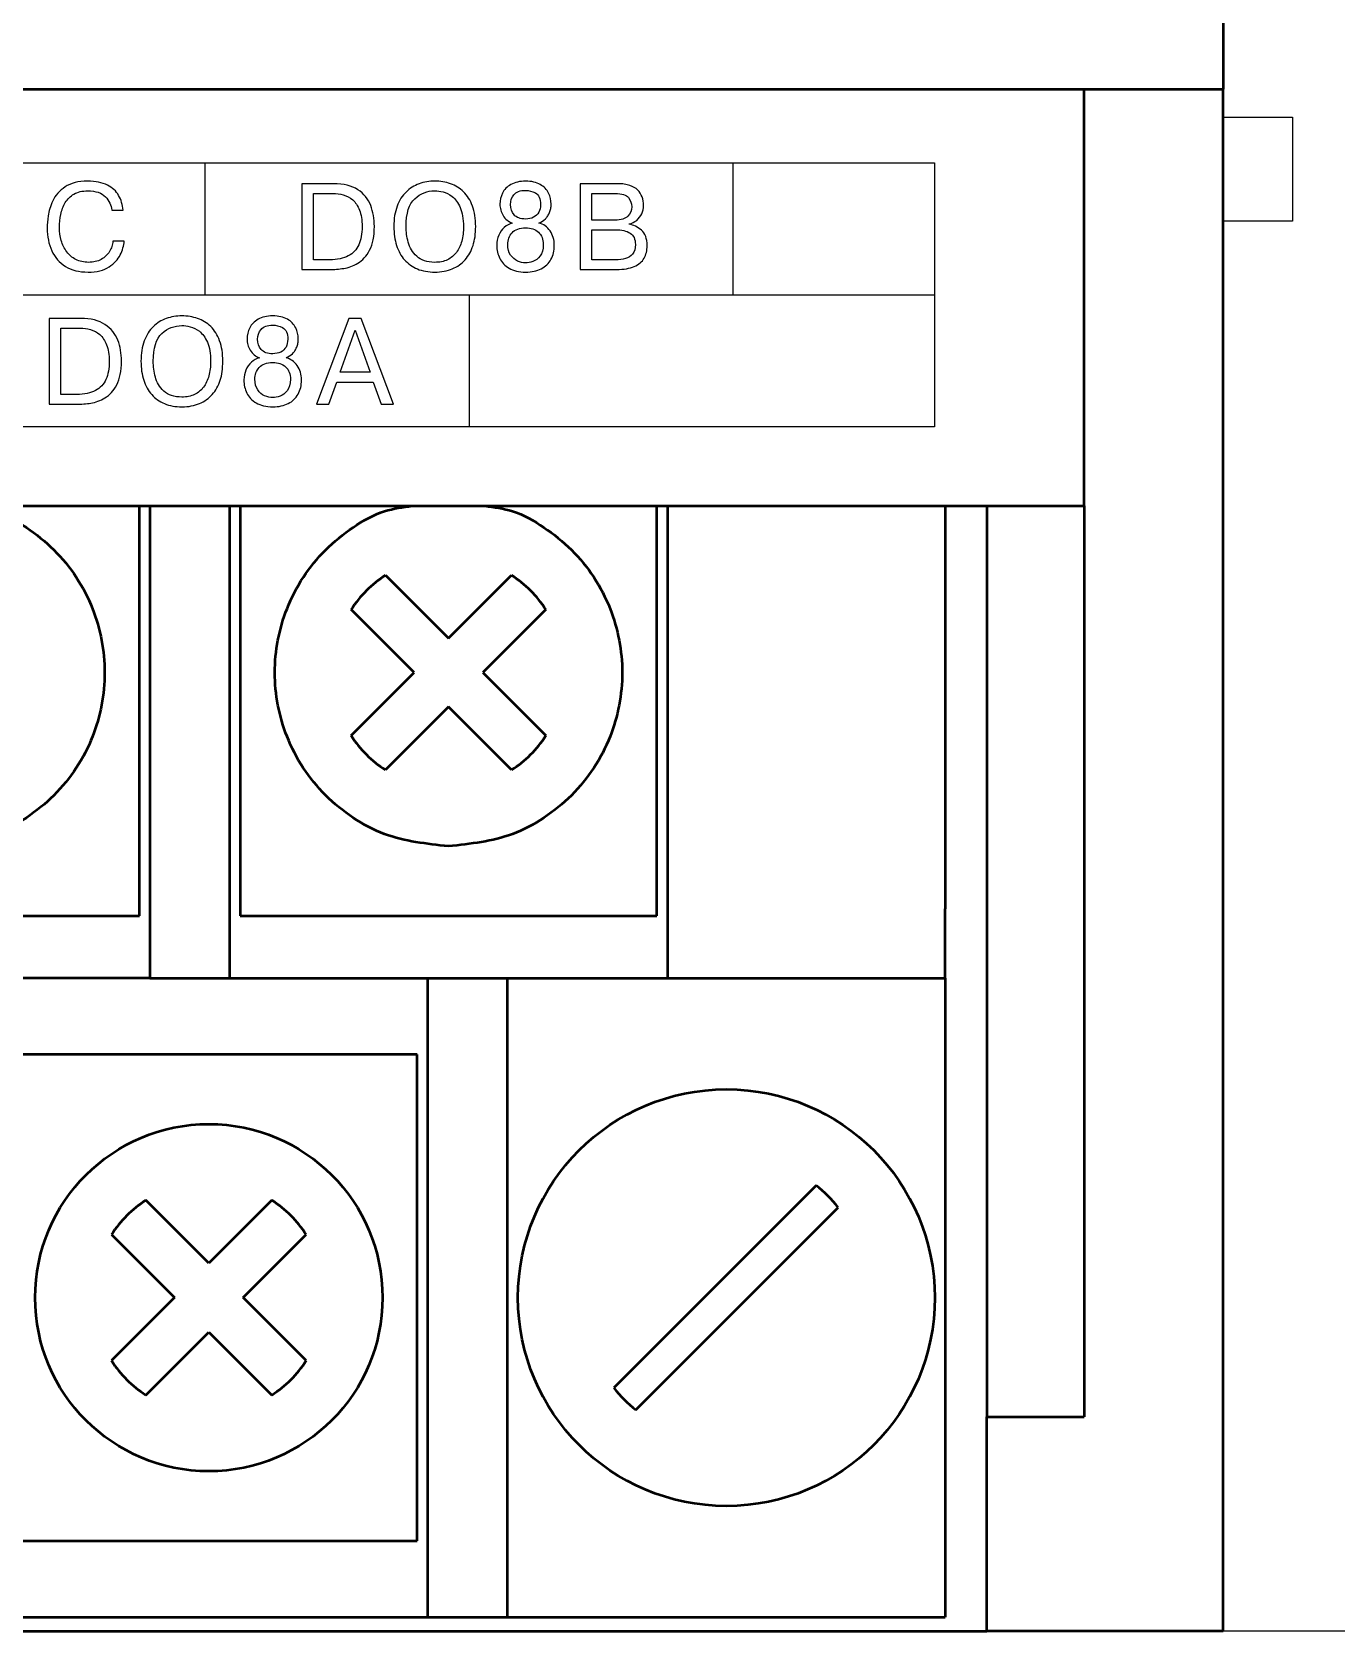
# Model space of a CAD drawing. Header units: millimetres. Extents: x 3520 to 8864, y 403 to 1747.
# Drawn here: x 5723.98 to 5742.75, y 1207 to 1230.02 of the extents above; entities that cross this region are included whole.
import ezdxf

# ---------------------------------------------------------------- set-up
doc = ezdxf.new("R2010")
doc.units = ezdxf.units.MM
doc.layers.add('main', color=5, linetype='Continuous', lineweight=50)
doc.layers.add('text', color=250, linetype='Continuous')

msp = doc.modelspace()

# ---------------------------------------------------------------- linework, layer by layer
at = {"layer": 'main', "color": 0, "linetype": 'Continuous'}
for p, q in [((5741.124, 1233.494), (5741.124, 1229.2)), ((5678.124, 1229.2), (5741.124, 1229.2)), ((5739.124, 1223.2), (5739.124, 1229.2)), ((5741.124, 1207), (5741.124, 1229.2)), ((5680.124, 1223.2), (5739.124, 1223.2)), ((5725.524, 1220.8), (5725.524, 1223.2)), ((5725.674, 1223.2), (5725.674, 1217.4)), ((5726.824, 1217.4), (5726.824, 1223.2)), ((5726.974, 1223.2), (5726.974, 1220.8)), ((5732.974, 1220.8), (5732.974, 1223.2)), ((5733.124, 1223.2), (5733.124, 1217.4)), ((5737.124, 1223.2), (5737.124, 1217.4)), ((5737.724, 1223.2), (5737.724, 1210.085)), ((5739.124, 1223.2), (5739.124, 1210.085)), ((5729.067, 1222.202), (5729.974, 1221.295)), ((5729.974, 1221.295), (5730.882, 1222.202)), ((5729.479, 1220.8), (5728.572, 1221.707)), ((5731.377, 1221.707), (5730.469, 1220.8)), ((5725.524, 1217.3), (5725.524, 1220.8)), ((5726.974, 1220.8), (5726.974, 1217.3)), ((5728.572, 1219.893), (5729.479, 1220.8)), ((5730.469, 1220.8), (5731.377, 1219.893)), ((5732.974, 1217.3), (5732.974, 1220.8)), ((5729.974, 1220.305), (5729.067, 1219.398)), ((5730.882, 1219.398), (5729.974, 1220.305)), ((5719.524, 1217.3), (5725.524, 1217.3)), ((5725.674, 1217.4), (5725.674, 1216.4)), ((5726.824, 1216.4), (5726.824, 1217.4)), ((5726.974, 1217.3), (5732.974, 1217.3)), ((5733.124, 1217.4), (5733.124, 1216.4)), ((5737.124, 1216.4), (5737.124, 1217.4)), ((5725.674, 1216.4), (5719.374, 1216.4)), ((5725.674, 1216.4), (5726.824, 1216.4)), ((5726.824, 1216.4), (5733.124, 1216.4)), ((5729.674, 1216.4), (5729.674, 1208.2)), ((5730.824, 1208.2), (5730.824, 1216.4)), ((5733.124, 1216.4), (5737.124, 1216.4)), ((5737.124, 1216.4), (5737.124, 1207.2)), ((5729.524, 1215.3), (5723.524, 1215.3)), ((5729.524, 1211.8), (5729.524, 1215.3)), ((5735.268, 1213.416), (5732.352, 1210.5)), ((5726.524, 1212.295), (5725.617, 1213.202)), ((5727.432, 1213.202), (5726.524, 1212.295)), ((5732.669, 1210.184), (5735.584, 1213.1)), ((5725.122, 1212.707), (5726.029, 1211.8)), ((5727.019, 1211.8), (5727.927, 1212.707)), ((5726.029, 1211.8), (5725.122, 1210.893)), ((5727.927, 1210.893), (5727.019, 1211.8)), ((5729.524, 1208.3), (5729.524, 1211.8)), ((5725.617, 1210.398), (5726.524, 1211.305)), ((5726.524, 1211.305), (5727.432, 1210.398)), ((5737.724, 1210.085), (5739.124, 1210.085)), ((5737.724, 1207), (5737.724, 1210.085)), ((5723.524, 1208.3), (5729.524, 1208.3)), ((5729.674, 1208.2), (5729.674, 1207.2)), ((5730.824, 1207.2), (5730.824, 1208.2)), ((5723.374, 1207.2), (5729.674, 1207.2)), ((5729.674, 1207.2), (5730.824, 1207.2)), ((5730.824, 1207.2), (5737.124, 1207.2)), ((5681.524, 1207), (5737.724, 1207)), ((5741.124, 1207), (5737.724, 1207))]:
    msp.add_line(p, q, dxfattribs=at)
at = {"layer": 'main', "color": 0, "lineweight": 25}
for p, q in [((5741.124, 1231), (5741.124, 1228.8)), ((5741.124, 1228.8), (5742.124, 1228.8)), ((5742.124, 1228.8), (5742.124, 1227.3)), ((5742.124, 1227.3), (5741.124, 1227.3)), ((5741.124, 1227.3), (5741.124, 1207)), ((5744.374, 1207), (5741.124, 1207))]:
    msp.add_line(p, q, dxfattribs=at)
at = {"layer": 'main', "color": 0, "linetype": 'Continuous'}
for centre, radius in [((5733.974, 1211.8), 3), ((5726.524, 1211.8), 2.5)]:
    msp.add_circle(centre, radius, dxfattribs=at)
for centre, radius, start, end in [((5729.974, 1220.8), 1.67, 122.9031, 147.0969), ((5729.974, 1220.8), 1.67, 32.9031, 57.0969), ((5729.974, 1220.8), 1.67, 212.9031, 237.0969), ((5729.974, 1220.8), 1.67, 302.9031, 327.0969), ((5733.968, 1211.8), 2.074, 38.8078, 51.1922), ((5726.524, 1211.8), 1.67, 122.9031, 147.0969), ((5726.524, 1211.8), 1.67, 32.9031, 57.0969), ((5726.524, 1211.8), 1.67, 212.9031, 237.0969), ((5726.524, 1211.8), 1.67, 302.9031, 327.0969), ((5733.968, 1211.8), 2.074, 218.8078, 231.1922)]:
    msp.add_arc(centre, radius, start, end, dxfattribs=at)
for points, knots in [([(5723.049, 1223.2), (5723.183, 1223.182), (5723.487, 1223.142), (5723.906, 1222.899), (5724.305, 1222.581), (5724.629, 1222.182), (5724.931, 1221.6), (5725.085, 1220.8), (5724.931, 1220), (5724.629, 1219.417), (5724.304, 1219.02), (5723.907, 1218.697), (5723.324, 1218.385), (5722.839, 1218.334), (5722.524, 1218.3)], [0, 0, 0, 0, 0.055286, 0.12523, 0.195101, 0.265045, 0.334916, 0.463401, 0.591886, 0.66183, 0.7317, 0.801644, 0.871515, 1, 1, 1, 1]), ([(5729.974, 1218.3), (5729.66, 1218.334), (5729.175, 1218.385), (5728.592, 1218.697), (5728.195, 1219.02), (5727.869, 1219.418), (5727.568, 1220), (5727.414, 1220.8), (5727.568, 1221.6), (5727.87, 1222.182), (5728.194, 1222.581), (5728.593, 1222.9), (5729.012, 1223.142), (5729.316, 1223.182), (5729.45, 1223.2)], [0, 0, 0, 0, 0.128485, 0.198429, 0.2683, 0.338244, 0.408114, 0.536599, 0.665084, 0.735028, 0.804899, 0.874843, 0.944714, 1, 1, 1, 1]), ([(5730.499, 1223.2), (5730.633, 1223.182), (5730.937, 1223.142), (5731.356, 1222.899), (5731.755, 1222.581), (5732.079, 1222.182), (5732.381, 1221.6), (5732.535, 1220.8), (5732.381, 1220), (5732.079, 1219.417), (5731.754, 1219.02), (5731.357, 1218.697), (5730.774, 1218.385), (5730.289, 1218.334), (5729.974, 1218.3)], [0, 0, 0, 0, 0.055286, 0.12523, 0.195101, 0.265045, 0.334916, 0.463401, 0.591886, 0.66183, 0.7317, 0.801644, 0.871515, 1, 1, 1, 1])]:
    msp.add_open_spline(points, degree=3, knots=knots, dxfattribs=at)
at = {"layer": 'text', "color": 0}
for points, knots in [([(5681.771, 1224.338), (5681.771, 1224.338), (5736.971, 1224.338), (5736.971, 1224.338), (5736.971, 1224.338), (5736.971, 1224.338), (5736.971, 1228.138), (5736.971, 1228.138), (5736.971, 1228.138), (5736.971, 1228.138), (5681.771, 1228.138), (5681.771, 1228.138), (5681.771, 1228.138), (5681.771, 1228.138), (5681.771, 1224.338), (5681.771, 1224.338)], [0, 0, 0, 0, 0.25, 0.25, 0.25, 0.25, 0.5, 0.5, 0.5, 0.5, 0.75, 0.75, 0.75, 0.75, 1, 1, 1, 1]), ([(5725.141, 1227.013), (5725.141, 1227.013), (5725.307, 1227.013), (5725.307, 1227.013), (5725.307, 1227.013), (5725.3, 1226.947), (5725.28, 1226.881), (5725.249, 1226.815), (5725.249, 1226.815), (5725.217, 1226.749), (5725.163, 1226.691), (5725.087, 1226.642), (5725.087, 1226.642), (5725.011, 1226.592), (5724.91, 1226.567), (5724.785, 1226.567), (5724.785, 1226.567), (5724.656, 1226.567), (5724.548, 1226.594), (5724.461, 1226.649), (5724.461, 1226.649), (5724.373, 1226.703), (5724.307, 1226.778), (5724.263, 1226.874), (5724.263, 1226.874), (5724.241, 1226.923), (5724.224, 1226.973), (5724.214, 1227.027), (5724.214, 1227.027), (5724.203, 1227.08), (5724.197, 1227.138), (5724.197, 1227.2), (5724.197, 1227.2), (5724.197, 1227.254), (5724.202, 1227.314), (5724.21, 1227.378), (5724.21, 1227.378), (5724.219, 1227.443), (5724.241, 1227.514), (5724.278, 1227.593), (5724.278, 1227.593), (5724.314, 1227.671), (5724.373, 1227.738), (5724.455, 1227.793), (5724.455, 1227.793), (5724.537, 1227.849), (5724.645, 1227.876), (5724.779, 1227.876), (5724.779, 1227.876), (5724.895, 1227.876), (5724.989, 1227.858), (5725.063, 1227.82), (5725.063, 1227.82), (5725.136, 1227.783), (5725.191, 1227.733), (5725.226, 1227.67), (5725.226, 1227.67), (5725.262, 1227.606), (5725.283, 1227.536), (5725.291, 1227.458), (5725.291, 1227.458), (5725.291, 1227.458), (5725.126, 1227.458), (5725.126, 1227.458), (5725.126, 1227.458), (5725.119, 1227.531), (5725.089, 1227.595), (5725.036, 1227.652), (5725.036, 1227.652), (5724.983, 1227.708), (5724.898, 1227.737), (5724.78, 1227.737), (5724.78, 1227.737), (5724.701, 1227.737), (5724.635, 1227.721), (5724.583, 1227.69), (5724.583, 1227.69), (5724.53, 1227.66), (5724.488, 1227.619), (5724.458, 1227.568), (5724.458, 1227.568), (5724.427, 1227.517), (5724.405, 1227.46), (5724.393, 1227.398), (5724.393, 1227.398), (5724.38, 1227.336), (5724.374, 1227.272), (5724.374, 1227.208), (5724.374, 1227.208), (5724.374, 1227.144), (5724.382, 1227.081), (5724.399, 1227.021), (5724.399, 1227.021), (5724.416, 1226.961), (5724.443, 1226.907), (5724.479, 1226.858), (5724.479, 1226.858), (5724.513, 1226.812), (5724.557, 1226.775), (5724.61, 1226.748), (5724.61, 1226.748), (5724.663, 1226.72), (5724.724, 1226.707), (5724.792, 1226.707), (5724.792, 1226.707), (5724.862, 1226.707), (5724.922, 1226.721), (5724.974, 1226.749), (5724.974, 1226.749), (5725.025, 1226.778), (5725.065, 1226.815), (5725.094, 1226.862), (5725.094, 1226.862), (5725.109, 1226.887), (5725.12, 1226.912), (5725.129, 1226.937), (5725.129, 1226.937), (5725.137, 1226.961), (5725.141, 1226.987), (5725.141, 1227.013)], [0, 0, 0, 0, 0.033333, 0.033333, 0.033333, 0.033333, 0.066667, 0.066667, 0.066667, 0.066667, 0.1, 0.1, 0.1, 0.1, 0.133333, 0.133333, 0.133333, 0.133333, 0.166667, 0.166667, 0.166667, 0.166667, 0.2, 0.2, 0.2, 0.2, 0.233333, 0.233333, 0.233333, 0.233333, 0.266667, 0.266667, 0.266667, 0.266667, 0.3, 0.3, 0.3, 0.3, 0.333333, 0.333333, 0.333333, 0.333333, 0.366667, 0.366667, 0.366667, 0.366667, 0.4, 0.4, 0.4, 0.4, 0.433333, 0.433333, 0.433333, 0.433333, 0.466667, 0.466667, 0.466667, 0.466667, 0.5, 0.5, 0.5, 0.5, 0.533333, 0.533333, 0.533333, 0.533333, 0.566667, 0.566667, 0.566667, 0.566667, 0.6, 0.6, 0.6, 0.6, 0.633333, 0.633333, 0.633333, 0.633333, 0.666667, 0.666667, 0.666667, 0.666667, 0.7, 0.7, 0.7, 0.7, 0.733333, 0.733333, 0.733333, 0.733333, 0.766667, 0.766667, 0.766667, 0.766667, 0.8, 0.8, 0.8, 0.8, 0.833333, 0.833333, 0.833333, 0.833333, 0.866667, 0.866667, 0.866667, 0.866667, 0.9, 0.9, 0.9, 0.9, 0.933333, 0.933333, 0.933333, 0.933333, 0.966667, 0.966667, 0.966667, 0.966667, 1, 1, 1, 1]), ([(5727.865, 1227.839), (5727.865, 1227.839), (5728.319, 1227.839), (5728.319, 1227.839), (5728.319, 1227.839), (5728.465, 1227.839), (5728.581, 1227.81), (5728.669, 1227.753), (5728.669, 1227.753), (5728.757, 1227.695), (5728.819, 1227.62), (5728.854, 1227.527), (5728.854, 1227.527), (5728.889, 1227.434), (5728.907, 1227.334), (5728.907, 1227.225), (5728.907, 1227.225), (5728.907, 1227.083), (5728.884, 1226.969), (5728.839, 1226.883), (5728.839, 1226.883), (5728.793, 1226.796), (5728.737, 1226.733), (5728.668, 1226.694), (5728.668, 1226.694), (5728.634, 1226.674), (5728.601, 1226.658), (5728.567, 1226.646), (5728.567, 1226.646), (5728.534, 1226.634), (5728.5, 1226.625), (5728.466, 1226.62), (5728.466, 1226.62), (5728.398, 1226.61), (5728.329, 1226.604), (5728.257, 1226.604), (5728.257, 1226.604), (5728.257, 1226.604), (5727.865, 1226.604), (5727.865, 1226.604), (5727.865, 1226.604), (5727.865, 1226.604), (5727.865, 1227.839), (5727.865, 1227.839)], [0, 0, 0, 0, 0.090909, 0.090909, 0.090909, 0.090909, 0.181818, 0.181818, 0.181818, 0.181818, 0.272727, 0.272727, 0.272727, 0.272727, 0.363636, 0.363636, 0.363636, 0.363636, 0.454545, 0.454545, 0.454545, 0.454545, 0.545455, 0.545455, 0.545455, 0.545455, 0.636364, 0.636364, 0.636364, 0.636364, 0.727273, 0.727273, 0.727273, 0.727273, 0.818182, 0.818182, 0.818182, 0.818182, 0.909091, 0.909091, 0.909091, 0.909091, 1, 1, 1, 1]), ([(5728.032, 1227.7), (5728.032, 1227.7), (5728.032, 1226.744), (5728.032, 1226.744), (5728.032, 1226.744), (5728.032, 1226.744), (5728.262, 1226.744), (5728.262, 1226.744), (5728.262, 1226.744), (5728.373, 1226.744), (5728.463, 1226.762), (5728.532, 1226.799), (5728.532, 1226.799), (5728.601, 1226.836), (5728.652, 1226.89), (5728.683, 1226.961), (5728.683, 1226.961), (5728.714, 1227.032), (5728.73, 1227.119), (5728.73, 1227.222), (5728.73, 1227.222), (5728.73, 1227.317), (5728.718, 1227.395), (5728.693, 1227.459), (5728.693, 1227.459), (5728.668, 1227.522), (5728.635, 1227.571), (5728.595, 1227.606), (5728.595, 1227.606), (5728.554, 1227.641), (5728.509, 1227.665), (5728.46, 1227.679), (5728.46, 1227.679), (5728.412, 1227.693), (5728.361, 1227.7), (5728.31, 1227.7), (5728.31, 1227.7), (5728.31, 1227.7), (5728.032, 1227.7), (5728.032, 1227.7)], [0, 0, 0, 0, 0.1, 0.1, 0.1, 0.1, 0.2, 0.2, 0.2, 0.2, 0.3, 0.3, 0.3, 0.3, 0.4, 0.4, 0.4, 0.4, 0.5, 0.5, 0.5, 0.5, 0.6, 0.6, 0.6, 0.6, 0.7, 0.7, 0.7, 0.7, 0.8, 0.8, 0.8, 0.8, 0.9, 0.9, 0.9, 0.9, 1, 1, 1, 1]), ([(5729.776, 1226.567), (5729.683, 1226.567), (5729.599, 1226.582), (5729.526, 1226.612), (5729.526, 1226.612), (5729.453, 1226.642), (5729.392, 1226.686), (5729.342, 1226.743), (5729.342, 1226.743), (5729.291, 1226.8), (5729.253, 1226.869), (5729.227, 1226.951), (5729.227, 1226.951), (5729.2, 1227.032), (5729.187, 1227.123), (5729.187, 1227.222), (5729.187, 1227.222), (5729.187, 1227.334), (5729.203, 1227.432), (5729.234, 1227.516), (5729.234, 1227.516), (5729.265, 1227.599), (5729.308, 1227.668), (5729.363, 1227.72), (5729.363, 1227.72), (5729.417, 1227.773), (5729.48, 1227.812), (5729.551, 1227.838), (5729.551, 1227.838), (5729.622, 1227.864), (5729.697, 1227.876), (5729.776, 1227.876), (5729.776, 1227.876), (5729.856, 1227.876), (5729.931, 1227.864), (5730.003, 1227.839), (5730.003, 1227.839), (5730.074, 1227.814), (5730.137, 1227.775), (5730.191, 1227.723), (5730.191, 1227.723), (5730.245, 1227.67), (5730.288, 1227.602), (5730.319, 1227.518), (5730.319, 1227.518), (5730.35, 1227.434), (5730.365, 1227.335), (5730.365, 1227.222), (5730.365, 1227.222), (5730.365, 1227.119), (5730.353, 1227.028), (5730.327, 1226.949), (5730.327, 1226.949), (5730.301, 1226.869), (5730.264, 1226.801), (5730.214, 1226.745), (5730.214, 1226.745), (5730.164, 1226.689), (5730.102, 1226.645), (5730.029, 1226.614), (5730.029, 1226.614), (5729.956, 1226.583), (5729.871, 1226.567), (5729.776, 1226.567)], [0, 0, 0, 0, 0.0625, 0.0625, 0.0625, 0.0625, 0.125, 0.125, 0.125, 0.125, 0.1875, 0.1875, 0.1875, 0.1875, 0.25, 0.25, 0.25, 0.25, 0.3125, 0.3125, 0.3125, 0.3125, 0.375, 0.375, 0.375, 0.375, 0.4375, 0.4375, 0.4375, 0.4375, 0.5, 0.5, 0.5, 0.5, 0.5625, 0.5625, 0.5625, 0.5625, 0.625, 0.625, 0.625, 0.625, 0.6875, 0.6875, 0.6875, 0.6875, 0.75, 0.75, 0.75, 0.75, 0.8125, 0.8125, 0.8125, 0.8125, 0.875, 0.875, 0.875, 0.875, 0.9375, 0.9375, 0.9375, 0.9375, 1, 1, 1, 1]), ([(5729.776, 1226.707), (5729.845, 1226.707), (5729.906, 1226.719), (5729.958, 1226.745), (5729.958, 1226.745), (5730.011, 1226.77), (5730.054, 1226.805), (5730.088, 1226.85), (5730.088, 1226.85), (5730.122, 1226.895), (5730.147, 1226.95), (5730.164, 1227.013), (5730.164, 1227.013), (5730.181, 1227.077), (5730.189, 1227.147), (5730.189, 1227.222), (5730.189, 1227.222), (5730.189, 1227.334), (5730.174, 1227.426), (5730.142, 1227.496), (5730.142, 1227.496), (5730.111, 1227.567), (5730.073, 1227.62), (5730.028, 1227.654), (5730.028, 1227.654), (5729.982, 1227.688), (5729.938, 1227.711), (5729.895, 1227.721), (5729.895, 1227.721), (5729.852, 1227.731), (5729.812, 1227.737), (5729.776, 1227.737), (5729.776, 1227.737), (5729.668, 1227.737), (5729.572, 1227.699), (5729.489, 1227.623), (5729.489, 1227.623), (5729.405, 1227.548), (5729.364, 1227.414), (5729.364, 1227.222), (5729.364, 1227.222), (5729.364, 1227.148), (5729.374, 1227.073), (5729.394, 1226.996), (5729.394, 1226.996), (5729.414, 1226.919), (5729.455, 1226.852), (5729.516, 1226.794), (5729.516, 1226.794), (5729.577, 1226.736), (5729.664, 1226.707), (5729.776, 1226.707)], [0, 0, 0, 0, 0.076923, 0.076923, 0.076923, 0.076923, 0.153846, 0.153846, 0.153846, 0.153846, 0.230769, 0.230769, 0.230769, 0.230769, 0.307692, 0.307692, 0.307692, 0.307692, 0.384615, 0.384615, 0.384615, 0.384615, 0.461538, 0.461538, 0.461538, 0.461538, 0.538462, 0.538462, 0.538462, 0.538462, 0.615385, 0.615385, 0.615385, 0.615385, 0.692308, 0.692308, 0.692308, 0.692308, 0.769231, 0.769231, 0.769231, 0.769231, 0.846154, 0.846154, 0.846154, 0.846154, 0.923077, 0.923077, 0.923077, 0.923077, 1, 1, 1, 1]), ([(5731.084, 1226.567), (5730.988, 1226.567), (5730.909, 1226.585), (5730.846, 1226.622), (5730.846, 1226.622), (5730.784, 1226.658), (5730.739, 1226.706), (5730.711, 1226.764), (5730.711, 1226.764), (5730.683, 1226.823), (5730.668, 1226.886), (5730.668, 1226.954), (5730.668, 1226.954), (5730.668, 1227.005), (5730.678, 1227.053), (5730.697, 1227.097), (5730.697, 1227.097), (5730.716, 1227.142), (5730.743, 1227.179), (5730.777, 1227.21), (5730.777, 1227.21), (5730.811, 1227.24), (5730.849, 1227.261), (5730.892, 1227.273), (5730.892, 1227.273), (5730.835, 1227.294), (5730.791, 1227.33), (5730.76, 1227.381), (5730.76, 1227.381), (5730.744, 1227.408), (5730.733, 1227.434), (5730.725, 1227.46), (5730.725, 1227.46), (5730.718, 1227.487), (5730.714, 1227.515), (5730.714, 1227.545), (5730.714, 1227.545), (5730.714, 1227.601), (5730.726, 1227.654), (5730.751, 1227.705), (5730.751, 1227.705), (5730.776, 1227.755), (5730.817, 1227.796), (5730.873, 1227.828), (5730.873, 1227.828), (5730.929, 1227.86), (5730.999, 1227.876), (5731.084, 1227.876), (5731.084, 1227.876), (5731.169, 1227.876), (5731.238, 1227.86), (5731.294, 1227.828), (5731.294, 1227.828), (5731.349, 1227.797), (5731.389, 1227.755), (5731.414, 1227.705), (5731.414, 1227.705), (5731.439, 1227.655), (5731.451, 1227.601), (5731.451, 1227.545), (5731.451, 1227.545), (5731.451, 1227.522), (5731.45, 1227.501), (5731.446, 1227.482), (5731.446, 1227.482), (5731.443, 1227.463), (5731.437, 1227.444), (5731.429, 1227.426), (5731.429, 1227.426), (5731.422, 1227.407), (5731.413, 1227.39), (5731.403, 1227.375), (5731.403, 1227.375), (5731.393, 1227.359), (5731.381, 1227.344), (5731.368, 1227.332), (5731.368, 1227.332), (5731.342, 1227.307), (5731.311, 1227.287), (5731.275, 1227.272), (5731.275, 1227.272), (5731.341, 1227.257), (5731.394, 1227.219), (5731.435, 1227.16), (5731.435, 1227.16), (5731.476, 1227.101), (5731.497, 1227.033), (5731.497, 1226.954), (5731.497, 1226.954), (5731.497, 1226.913), (5731.493, 1226.876), (5731.486, 1226.844), (5731.486, 1226.844), (5731.478, 1226.811), (5731.466, 1226.779), (5731.449, 1226.749), (5731.449, 1226.749), (5731.417, 1226.691), (5731.37, 1226.646), (5731.308, 1226.615), (5731.308, 1226.615), (5731.246, 1226.583), (5731.172, 1226.567), (5731.084, 1226.567)], [0, 0, 0, 0, 0.038462, 0.038462, 0.038462, 0.038462, 0.076923, 0.076923, 0.076923, 0.076923, 0.115385, 0.115385, 0.115385, 0.115385, 0.153846, 0.153846, 0.153846, 0.153846, 0.192308, 0.192308, 0.192308, 0.192308, 0.230769, 0.230769, 0.230769, 0.230769, 0.269231, 0.269231, 0.269231, 0.269231, 0.307692, 0.307692, 0.307692, 0.307692, 0.346154, 0.346154, 0.346154, 0.346154, 0.384615, 0.384615, 0.384615, 0.384615, 0.423077, 0.423077, 0.423077, 0.423077, 0.461538, 0.461538, 0.461538, 0.461538, 0.5, 0.5, 0.5, 0.5, 0.538462, 0.538462, 0.538462, 0.538462, 0.576923, 0.576923, 0.576923, 0.576923, 0.615385, 0.615385, 0.615385, 0.615385, 0.653846, 0.653846, 0.653846, 0.653846, 0.692308, 0.692308, 0.692308, 0.692308, 0.730769, 0.730769, 0.730769, 0.730769, 0.769231, 0.769231, 0.769231, 0.769231, 0.807692, 0.807692, 0.807692, 0.807692, 0.846154, 0.846154, 0.846154, 0.846154, 0.884615, 0.884615, 0.884615, 0.884615, 0.923077, 0.923077, 0.923077, 0.923077, 0.961538, 0.961538, 0.961538, 0.961538, 1, 1, 1, 1]), ([(5731.084, 1227.331), (5731.127, 1227.331), (5731.166, 1227.339), (5731.199, 1227.356), (5731.199, 1227.356), (5731.232, 1227.373), (5731.257, 1227.397), (5731.274, 1227.428), (5731.274, 1227.428), (5731.291, 1227.459), (5731.3, 1227.496), (5731.3, 1227.54), (5731.3, 1227.54), (5731.3, 1227.626), (5731.275, 1227.681), (5731.226, 1227.706), (5731.226, 1227.706), (5731.177, 1227.731), (5731.13, 1227.744), (5731.084, 1227.744), (5731.084, 1227.744), (5731.004, 1227.744), (5730.948, 1227.723), (5730.915, 1227.681), (5730.915, 1227.681), (5730.882, 1227.64), (5730.866, 1227.592), (5730.866, 1227.54), (5730.866, 1227.54), (5730.866, 1227.482), (5730.883, 1227.433), (5730.917, 1227.392), (5730.917, 1227.392), (5730.952, 1227.352), (5731.007, 1227.331), (5731.084, 1227.331)], [0, 0, 0, 0, 0.111111, 0.111111, 0.111111, 0.111111, 0.222222, 0.222222, 0.222222, 0.222222, 0.333333, 0.333333, 0.333333, 0.333333, 0.444444, 0.444444, 0.444444, 0.444444, 0.555556, 0.555556, 0.555556, 0.555556, 0.666667, 0.666667, 0.666667, 0.666667, 0.777778, 0.777778, 0.777778, 0.777778, 0.888889, 0.888889, 0.888889, 0.888889, 1, 1, 1, 1]), ([(5731.87, 1227.839), (5731.87, 1227.839), (5732.412, 1227.839), (5732.412, 1227.839), (5732.412, 1227.839), (5732.446, 1227.839), (5732.477, 1227.837), (5732.504, 1227.833), (5732.504, 1227.833), (5732.532, 1227.829), (5732.559, 1227.823), (5732.584, 1227.814), (5732.584, 1227.814), (5732.631, 1227.799), (5732.669, 1227.777), (5732.698, 1227.748), (5732.698, 1227.748), (5732.726, 1227.719), (5732.747, 1227.686), (5732.761, 1227.649), (5732.761, 1227.649), (5732.774, 1227.612), (5732.78, 1227.571), (5732.78, 1227.525), (5732.78, 1227.525), (5732.78, 1227.484), (5732.772, 1227.445), (5732.756, 1227.408), (5732.756, 1227.408), (5732.739, 1227.37), (5732.715, 1227.338), (5732.683, 1227.312), (5732.683, 1227.312), (5732.651, 1227.285), (5732.615, 1227.268), (5732.574, 1227.26), (5732.574, 1227.26), (5732.574, 1227.26), (5732.574, 1227.255), (5732.574, 1227.255), (5732.574, 1227.255), (5732.638, 1227.245), (5732.697, 1227.217), (5732.752, 1227.17), (5732.752, 1227.17), (5732.806, 1227.124), (5732.833, 1227.05), (5732.833, 1226.949), (5732.833, 1226.949), (5732.833, 1226.879), (5732.819, 1226.819), (5732.79, 1226.767), (5732.79, 1226.767), (5732.76, 1226.716), (5732.713, 1226.676), (5732.647, 1226.647), (5732.647, 1226.647), (5732.581, 1226.619), (5732.497, 1226.604), (5732.392, 1226.604), (5732.392, 1226.604), (5732.392, 1226.604), (5731.87, 1226.604), (5731.87, 1226.604), (5731.87, 1226.604), (5731.87, 1226.604), (5731.87, 1227.839), (5731.87, 1227.839)], [0, 0, 0, 0, 0.058824, 0.058824, 0.058824, 0.058824, 0.117647, 0.117647, 0.117647, 0.117647, 0.176471, 0.176471, 0.176471, 0.176471, 0.235294, 0.235294, 0.235294, 0.235294, 0.294118, 0.294118, 0.294118, 0.294118, 0.352941, 0.352941, 0.352941, 0.352941, 0.411765, 0.411765, 0.411765, 0.411765, 0.470588, 0.470588, 0.470588, 0.470588, 0.529412, 0.529412, 0.529412, 0.529412, 0.588235, 0.588235, 0.588235, 0.588235, 0.647059, 0.647059, 0.647059, 0.647059, 0.705882, 0.705882, 0.705882, 0.705882, 0.764706, 0.764706, 0.764706, 0.764706, 0.823529, 0.823529, 0.823529, 0.823529, 0.882353, 0.882353, 0.882353, 0.882353, 0.941176, 0.941176, 0.941176, 0.941176, 1, 1, 1, 1]), ([(5732.036, 1227.7), (5732.036, 1227.7), (5732.036, 1227.316), (5732.036, 1227.316), (5732.036, 1227.316), (5732.036, 1227.316), (5732.369, 1227.316), (5732.369, 1227.316), (5732.369, 1227.316), (5732.457, 1227.316), (5732.519, 1227.334), (5732.556, 1227.37), (5732.556, 1227.37), (5732.592, 1227.407), (5732.611, 1227.453), (5732.611, 1227.508), (5732.611, 1227.508), (5732.611, 1227.555), (5732.595, 1227.598), (5732.564, 1227.639), (5732.564, 1227.639), (5732.532, 1227.679), (5732.469, 1227.7), (5732.375, 1227.7), (5732.375, 1227.7), (5732.375, 1227.7), (5732.036, 1227.7), (5732.036, 1227.7)], [0, 0, 0, 0, 0.142857, 0.142857, 0.142857, 0.142857, 0.285714, 0.285714, 0.285714, 0.285714, 0.428571, 0.428571, 0.428571, 0.428571, 0.571429, 0.571429, 0.571429, 0.571429, 0.714286, 0.714286, 0.714286, 0.714286, 0.857143, 0.857143, 0.857143, 0.857143, 1, 1, 1, 1]), ([(5731.084, 1226.7), (5731.116, 1226.7), (5731.151, 1226.707), (5731.189, 1226.72), (5731.189, 1226.72), (5731.227, 1226.734), (5731.262, 1226.76), (5731.292, 1226.799), (5731.292, 1226.799), (5731.323, 1226.839), (5731.338, 1226.893), (5731.338, 1226.963), (5731.338, 1226.963), (5731.338, 1227.039), (5731.315, 1227.099), (5731.269, 1227.141), (5731.269, 1227.141), (5731.222, 1227.183), (5731.161, 1227.205), (5731.084, 1227.205), (5731.084, 1227.205), (5730.997, 1227.205), (5730.932, 1227.181), (5730.89, 1227.134), (5730.89, 1227.134), (5730.848, 1227.088), (5730.827, 1227.03), (5730.827, 1226.963), (5730.827, 1226.963), (5730.827, 1226.902), (5730.84, 1226.852), (5730.867, 1226.812), (5730.867, 1226.812), (5730.894, 1226.772), (5730.927, 1226.744), (5730.967, 1226.726), (5730.967, 1226.726), (5731.007, 1226.709), (5731.046, 1226.7), (5731.084, 1226.7)], [0, 0, 0, 0, 0.1, 0.1, 0.1, 0.1, 0.2, 0.2, 0.2, 0.2, 0.3, 0.3, 0.3, 0.3, 0.4, 0.4, 0.4, 0.4, 0.5, 0.5, 0.5, 0.5, 0.6, 0.6, 0.6, 0.6, 0.7, 0.7, 0.7, 0.7, 0.8, 0.8, 0.8, 0.8, 0.9, 0.9, 0.9, 0.9, 1, 1, 1, 1]), ([(5732.036, 1227.176), (5732.036, 1227.176), (5732.036, 1226.744), (5732.036, 1226.744), (5732.036, 1226.744), (5732.036, 1226.744), (5732.38, 1226.744), (5732.38, 1226.744), (5732.38, 1226.744), (5732.431, 1226.744), (5732.477, 1226.75), (5732.52, 1226.761), (5732.52, 1226.761), (5732.562, 1226.773), (5732.597, 1226.794), (5732.624, 1226.827), (5732.624, 1226.827), (5732.651, 1226.859), (5732.664, 1226.905), (5732.664, 1226.963), (5732.664, 1226.963), (5732.664, 1227.041), (5732.639, 1227.096), (5732.588, 1227.128), (5732.588, 1227.128), (5732.537, 1227.16), (5732.467, 1227.176), (5732.38, 1227.176), (5732.38, 1227.176), (5732.38, 1227.176), (5732.036, 1227.176), (5732.036, 1227.176)], [0, 0, 0, 0, 0.125, 0.125, 0.125, 0.125, 0.25, 0.25, 0.25, 0.25, 0.375, 0.375, 0.375, 0.375, 0.5, 0.5, 0.5, 0.5, 0.625, 0.625, 0.625, 0.625, 0.75, 0.75, 0.75, 0.75, 0.875, 0.875, 0.875, 0.875, 1, 1, 1, 1]), ([(5724.226, 1225.899), (5724.226, 1225.899), (5724.68, 1225.899), (5724.68, 1225.899), (5724.68, 1225.899), (5724.825, 1225.899), (5724.942, 1225.871), (5725.029, 1225.813), (5725.029, 1225.813), (5725.117, 1225.755), (5725.179, 1225.68), (5725.214, 1225.587), (5725.214, 1225.587), (5725.249, 1225.495), (5725.267, 1225.394), (5725.267, 1225.285), (5725.267, 1225.285), (5725.267, 1225.144), (5725.244, 1225.03), (5725.199, 1224.943), (5725.199, 1224.943), (5725.153, 1224.857), (5725.097, 1224.793), (5725.028, 1224.754), (5725.028, 1224.754), (5724.994, 1224.734), (5724.961, 1224.719), (5724.928, 1224.706), (5724.928, 1224.706), (5724.894, 1224.694), (5724.86, 1224.685), (5724.826, 1224.68), (5724.826, 1224.68), (5724.759, 1224.67), (5724.689, 1224.664), (5724.618, 1224.664), (5724.618, 1224.664), (5724.618, 1224.664), (5724.226, 1224.664), (5724.226, 1224.664), (5724.226, 1224.664), (5724.226, 1224.664), (5724.226, 1225.899), (5724.226, 1225.899)], [0, 0, 0, 0, 0.090909, 0.090909, 0.090909, 0.090909, 0.181818, 0.181818, 0.181818, 0.181818, 0.272727, 0.272727, 0.272727, 0.272727, 0.363636, 0.363636, 0.363636, 0.363636, 0.454545, 0.454545, 0.454545, 0.454545, 0.545455, 0.545455, 0.545455, 0.545455, 0.636364, 0.636364, 0.636364, 0.636364, 0.727273, 0.727273, 0.727273, 0.727273, 0.818182, 0.818182, 0.818182, 0.818182, 0.909091, 0.909091, 0.909091, 0.909091, 1, 1, 1, 1]), ([(5726.136, 1224.627), (5726.043, 1224.627), (5725.959, 1224.642), (5725.886, 1224.673), (5725.886, 1224.673), (5725.814, 1224.703), (5725.752, 1224.746), (5725.702, 1224.803), (5725.702, 1224.803), (5725.652, 1224.86), (5725.613, 1224.929), (5725.587, 1225.011), (5725.587, 1225.011), (5725.56, 1225.092), (5725.547, 1225.183), (5725.547, 1225.282), (5725.547, 1225.282), (5725.547, 1225.394), (5725.563, 1225.493), (5725.594, 1225.576), (5725.594, 1225.576), (5725.625, 1225.66), (5725.668, 1225.728), (5725.723, 1225.781), (5725.723, 1225.781), (5725.777, 1225.833), (5725.84, 1225.873), (5725.911, 1225.898), (5725.911, 1225.898), (5725.982, 1225.924), (5726.057, 1225.936), (5726.136, 1225.936), (5726.136, 1225.936), (5726.216, 1225.936), (5726.292, 1225.924), (5726.363, 1225.899), (5726.363, 1225.899), (5726.434, 1225.874), (5726.497, 1225.835), (5726.551, 1225.783), (5726.551, 1225.783), (5726.605, 1225.73), (5726.648, 1225.662), (5726.679, 1225.578), (5726.679, 1225.578), (5726.71, 1225.494), (5726.725, 1225.395), (5726.725, 1225.282), (5726.725, 1225.282), (5726.725, 1225.179), (5726.713, 1225.088), (5726.687, 1225.009), (5726.687, 1225.009), (5726.662, 1224.93), (5726.624, 1224.862), (5726.574, 1224.805), (5726.574, 1224.805), (5726.524, 1224.749), (5726.462, 1224.705), (5726.389, 1224.674), (5726.389, 1224.674), (5726.316, 1224.643), (5726.232, 1224.627), (5726.136, 1224.627)], [0, 0, 0, 0, 0.0625, 0.0625, 0.0625, 0.0625, 0.125, 0.125, 0.125, 0.125, 0.1875, 0.1875, 0.1875, 0.1875, 0.25, 0.25, 0.25, 0.25, 0.3125, 0.3125, 0.3125, 0.3125, 0.375, 0.375, 0.375, 0.375, 0.4375, 0.4375, 0.4375, 0.4375, 0.5, 0.5, 0.5, 0.5, 0.5625, 0.5625, 0.5625, 0.5625, 0.625, 0.625, 0.625, 0.625, 0.6875, 0.6875, 0.6875, 0.6875, 0.75, 0.75, 0.75, 0.75, 0.8125, 0.8125, 0.8125, 0.8125, 0.875, 0.875, 0.875, 0.875, 0.9375, 0.9375, 0.9375, 0.9375, 1, 1, 1, 1]), ([(5727.445, 1224.627), (5727.348, 1224.627), (5727.269, 1224.646), (5727.207, 1224.682), (5727.207, 1224.682), (5727.144, 1224.719), (5727.099, 1224.766), (5727.071, 1224.825), (5727.071, 1224.825), (5727.043, 1224.883), (5727.029, 1224.946), (5727.029, 1225.014), (5727.029, 1225.014), (5727.029, 1225.065), (5727.038, 1225.113), (5727.057, 1225.157), (5727.057, 1225.157), (5727.077, 1225.202), (5727.103, 1225.239), (5727.137, 1225.27), (5727.137, 1225.27), (5727.171, 1225.3), (5727.209, 1225.321), (5727.252, 1225.333), (5727.252, 1225.333), (5727.195, 1225.354), (5727.151, 1225.39), (5727.12, 1225.441), (5727.12, 1225.441), (5727.104, 1225.468), (5727.093, 1225.494), (5727.085, 1225.521), (5727.085, 1225.521), (5727.078, 1225.547), (5727.074, 1225.575), (5727.074, 1225.605), (5727.074, 1225.605), (5727.074, 1225.661), (5727.087, 1225.715), (5727.112, 1225.765), (5727.112, 1225.765), (5727.137, 1225.815), (5727.177, 1225.856), (5727.233, 1225.888), (5727.233, 1225.888), (5727.289, 1225.92), (5727.36, 1225.936), (5727.445, 1225.936), (5727.445, 1225.936), (5727.529, 1225.936), (5727.599, 1225.921), (5727.654, 1225.889), (5727.654, 1225.889), (5727.709, 1225.857), (5727.749, 1225.816), (5727.774, 1225.765), (5727.774, 1225.765), (5727.799, 1225.715), (5727.812, 1225.662), (5727.812, 1225.605), (5727.812, 1225.605), (5727.812, 1225.583), (5727.81, 1225.562), (5727.806, 1225.543), (5727.806, 1225.543), (5727.803, 1225.523), (5727.797, 1225.504), (5727.789, 1225.486), (5727.789, 1225.486), (5727.782, 1225.468), (5727.773, 1225.451), (5727.763, 1225.435), (5727.763, 1225.435), (5727.753, 1225.419), (5727.741, 1225.405), (5727.728, 1225.392), (5727.728, 1225.392), (5727.702, 1225.368), (5727.671, 1225.348), (5727.635, 1225.333), (5727.635, 1225.333), (5727.701, 1225.317), (5727.754, 1225.279), (5727.796, 1225.22), (5727.796, 1225.22), (5727.837, 1225.162), (5727.857, 1225.093), (5727.857, 1225.014), (5727.857, 1225.014), (5727.857, 1224.973), (5727.853, 1224.937), (5727.846, 1224.904), (5727.846, 1224.904), (5727.839, 1224.871), (5727.826, 1224.84), (5727.809, 1224.809), (5727.809, 1224.809), (5727.777, 1224.751), (5727.73, 1224.706), (5727.668, 1224.675), (5727.668, 1224.675), (5727.606, 1224.643), (5727.532, 1224.627), (5727.445, 1224.627)], [0, 0, 0, 0, 0.038462, 0.038462, 0.038462, 0.038462, 0.076923, 0.076923, 0.076923, 0.076923, 0.115385, 0.115385, 0.115385, 0.115385, 0.153846, 0.153846, 0.153846, 0.153846, 0.192308, 0.192308, 0.192308, 0.192308, 0.230769, 0.230769, 0.230769, 0.230769, 0.269231, 0.269231, 0.269231, 0.269231, 0.307692, 0.307692, 0.307692, 0.307692, 0.346154, 0.346154, 0.346154, 0.346154, 0.384615, 0.384615, 0.384615, 0.384615, 0.423077, 0.423077, 0.423077, 0.423077, 0.461538, 0.461538, 0.461538, 0.461538, 0.5, 0.5, 0.5, 0.5, 0.538462, 0.538462, 0.538462, 0.538462, 0.576923, 0.576923, 0.576923, 0.576923, 0.615385, 0.615385, 0.615385, 0.615385, 0.653846, 0.653846, 0.653846, 0.653846, 0.692308, 0.692308, 0.692308, 0.692308, 0.730769, 0.730769, 0.730769, 0.730769, 0.769231, 0.769231, 0.769231, 0.769231, 0.807692, 0.807692, 0.807692, 0.807692, 0.846154, 0.846154, 0.846154, 0.846154, 0.884615, 0.884615, 0.884615, 0.884615, 0.923077, 0.923077, 0.923077, 0.923077, 0.961538, 0.961538, 0.961538, 0.961538, 1, 1, 1, 1]), ([(5728.368, 1224.984), (5728.368, 1224.984), (5728.251, 1224.664), (5728.251, 1224.664), (5728.251, 1224.664), (5728.251, 1224.664), (5728.073, 1224.664), (5728.073, 1224.664), (5728.073, 1224.664), (5728.073, 1224.664), (5728.541, 1225.899), (5728.541, 1225.899), (5728.541, 1225.899), (5728.541, 1225.899), (5728.717, 1225.899), (5728.717, 1225.899), (5728.717, 1225.899), (5728.717, 1225.899), (5729.184, 1224.664), (5729.184, 1224.664), (5729.184, 1224.664), (5729.184, 1224.664), (5729.006, 1224.664), (5729.006, 1224.664), (5729.006, 1224.664), (5729.006, 1224.664), (5728.889, 1224.984), (5728.889, 1224.984), (5728.889, 1224.984), (5728.889, 1224.984), (5728.368, 1224.984), (5728.368, 1224.984)], [0, 0, 0, 0, 0.125, 0.125, 0.125, 0.125, 0.25, 0.25, 0.25, 0.25, 0.375, 0.375, 0.375, 0.375, 0.5, 0.5, 0.5, 0.5, 0.625, 0.625, 0.625, 0.625, 0.75, 0.75, 0.75, 0.75, 0.875, 0.875, 0.875, 0.875, 1, 1, 1, 1]), ([(5724.392, 1225.76), (5724.392, 1225.76), (5724.392, 1224.804), (5724.392, 1224.804), (5724.392, 1224.804), (5724.392, 1224.804), (5724.623, 1224.804), (5724.623, 1224.804), (5724.623, 1224.804), (5724.733, 1224.804), (5724.823, 1224.823), (5724.892, 1224.86), (5724.892, 1224.86), (5724.961, 1224.897), (5725.012, 1224.95), (5725.043, 1225.022), (5725.043, 1225.022), (5725.075, 1225.092), (5725.09, 1225.179), (5725.09, 1225.282), (5725.09, 1225.282), (5725.09, 1225.377), (5725.078, 1225.456), (5725.053, 1225.519), (5725.053, 1225.519), (5725.028, 1225.582), (5724.995, 1225.631), (5724.955, 1225.666), (5724.955, 1225.666), (5724.914, 1225.701), (5724.869, 1225.725), (5724.821, 1225.739), (5724.821, 1225.739), (5724.772, 1225.753), (5724.722, 1225.76), (5724.67, 1225.76), (5724.67, 1225.76), (5724.67, 1225.76), (5724.392, 1225.76), (5724.392, 1225.76)], [0, 0, 0, 0, 0.1, 0.1, 0.1, 0.1, 0.2, 0.2, 0.2, 0.2, 0.3, 0.3, 0.3, 0.3, 0.4, 0.4, 0.4, 0.4, 0.5, 0.5, 0.5, 0.5, 0.6, 0.6, 0.6, 0.6, 0.7, 0.7, 0.7, 0.7, 0.8, 0.8, 0.8, 0.8, 0.9, 0.9, 0.9, 0.9, 1, 1, 1, 1]), ([(5726.136, 1224.767), (5726.205, 1224.767), (5726.266, 1224.78), (5726.319, 1224.805), (5726.319, 1224.805), (5726.371, 1224.83), (5726.414, 1224.865), (5726.448, 1224.91), (5726.448, 1224.91), (5726.482, 1224.955), (5726.507, 1225.01), (5726.524, 1225.074), (5726.524, 1225.074), (5726.541, 1225.137), (5726.55, 1225.207), (5726.55, 1225.282), (5726.55, 1225.282), (5726.55, 1225.394), (5726.534, 1225.486), (5726.503, 1225.557), (5726.503, 1225.557), (5726.471, 1225.627), (5726.433, 1225.68), (5726.388, 1225.714), (5726.388, 1225.714), (5726.342, 1225.749), (5726.298, 1225.771), (5726.255, 1225.781), (5726.255, 1225.781), (5726.212, 1225.792), (5726.173, 1225.797), (5726.136, 1225.797), (5726.136, 1225.797), (5726.028, 1225.797), (5725.932, 1225.759), (5725.849, 1225.684), (5725.849, 1225.684), (5725.766, 1225.608), (5725.724, 1225.474), (5725.724, 1225.282), (5725.724, 1225.282), (5725.724, 1225.209), (5725.734, 1225.133), (5725.754, 1225.056), (5725.754, 1225.056), (5725.774, 1224.979), (5725.815, 1224.912), (5725.876, 1224.854), (5725.876, 1224.854), (5725.937, 1224.796), (5726.024, 1224.767), (5726.136, 1224.767)], [0, 0, 0, 0, 0.076923, 0.076923, 0.076923, 0.076923, 0.153846, 0.153846, 0.153846, 0.153846, 0.230769, 0.230769, 0.230769, 0.230769, 0.307692, 0.307692, 0.307692, 0.307692, 0.384615, 0.384615, 0.384615, 0.384615, 0.461538, 0.461538, 0.461538, 0.461538, 0.538462, 0.538462, 0.538462, 0.538462, 0.615385, 0.615385, 0.615385, 0.615385, 0.692308, 0.692308, 0.692308, 0.692308, 0.769231, 0.769231, 0.769231, 0.769231, 0.846154, 0.846154, 0.846154, 0.846154, 0.923077, 0.923077, 0.923077, 0.923077, 1, 1, 1, 1]), ([(5727.445, 1225.391), (5727.488, 1225.391), (5727.526, 1225.4), (5727.559, 1225.416), (5727.559, 1225.416), (5727.593, 1225.433), (5727.617, 1225.457), (5727.635, 1225.488), (5727.635, 1225.488), (5727.651, 1225.519), (5727.66, 1225.556), (5727.66, 1225.6), (5727.66, 1225.6), (5727.66, 1225.686), (5727.635, 1225.742), (5727.586, 1225.767), (5727.586, 1225.767), (5727.537, 1225.792), (5727.49, 1225.804), (5727.445, 1225.804), (5727.445, 1225.804), (5727.365, 1225.804), (5727.309, 1225.783), (5727.275, 1225.742), (5727.275, 1225.742), (5727.242, 1225.7), (5727.226, 1225.653), (5727.226, 1225.6), (5727.226, 1225.6), (5727.226, 1225.543), (5727.243, 1225.493), (5727.278, 1225.453), (5727.278, 1225.453), (5727.312, 1225.412), (5727.368, 1225.391), (5727.445, 1225.391)], [0, 0, 0, 0, 0.111111, 0.111111, 0.111111, 0.111111, 0.222222, 0.222222, 0.222222, 0.222222, 0.333333, 0.333333, 0.333333, 0.333333, 0.444444, 0.444444, 0.444444, 0.444444, 0.555556, 0.555556, 0.555556, 0.555556, 0.666667, 0.666667, 0.666667, 0.666667, 0.777778, 0.777778, 0.777778, 0.777778, 0.888889, 0.888889, 0.888889, 0.888889, 1, 1, 1, 1]), ([(5728.413, 1225.124), (5728.413, 1225.124), (5728.844, 1225.124), (5728.844, 1225.124), (5728.844, 1225.124), (5728.844, 1225.124), (5728.629, 1225.732), (5728.629, 1225.732), (5728.629, 1225.732), (5728.629, 1225.732), (5728.413, 1225.124), (5728.413, 1225.124)], [0, 0, 0, 0, 0.333333, 0.333333, 0.333333, 0.333333, 0.666667, 0.666667, 0.666667, 0.666667, 1, 1, 1, 1]), ([(5727.445, 1224.76), (5727.476, 1224.76), (5727.511, 1224.767), (5727.549, 1224.78), (5727.549, 1224.78), (5727.588, 1224.794), (5727.622, 1224.82), (5727.652, 1224.859), (5727.652, 1224.859), (5727.683, 1224.899), (5727.699, 1224.953), (5727.699, 1225.023), (5727.699, 1225.023), (5727.699, 1225.1), (5727.675, 1225.159), (5727.629, 1225.202), (5727.629, 1225.202), (5727.583, 1225.244), (5727.521, 1225.265), (5727.445, 1225.265), (5727.445, 1225.265), (5727.357, 1225.265), (5727.293, 1225.241), (5727.25, 1225.194), (5727.25, 1225.194), (5727.208, 1225.148), (5727.187, 1225.09), (5727.187, 1225.023), (5727.187, 1225.023), (5727.187, 1224.963), (5727.2, 1224.912), (5727.227, 1224.872), (5727.227, 1224.872), (5727.254, 1224.833), (5727.287, 1224.804), (5727.327, 1224.786), (5727.327, 1224.786), (5727.367, 1224.769), (5727.406, 1224.76), (5727.445, 1224.76)], [0, 0, 0, 0, 0.1, 0.1, 0.1, 0.1, 0.2, 0.2, 0.2, 0.2, 0.3, 0.3, 0.3, 0.3, 0.4, 0.4, 0.4, 0.4, 0.5, 0.5, 0.5, 0.5, 0.6, 0.6, 0.6, 0.6, 0.7, 0.7, 0.7, 0.7, 0.8, 0.8, 0.8, 0.8, 0.9, 0.9, 0.9, 0.9, 1, 1, 1, 1])]:
    msp.add_open_spline(points, degree=3, knots=knots, dxfattribs=at)
for points in [[(5726.471, 1226.238), (5726.471, 1226.238), (5726.471, 1228.138), (5726.471, 1228.138)], [(5734.071, 1226.238), (5734.071, 1226.238), (5734.071, 1228.138), (5734.071, 1228.138)], [(5681.771, 1226.238), (5681.771, 1226.238), (5736.971, 1226.238), (5736.971, 1226.238)], [(5730.271, 1226.238), (5730.271, 1226.238), (5730.271, 1224.338), (5730.271, 1224.338)], [(5730.271, 1226.238), (5730.271, 1226.238), (5730.271, 1224.338), (5730.271, 1224.338)]]:
    msp.add_open_spline(points, degree=3, dxfattribs=at)

doc.saveas('drawing.dxf')
